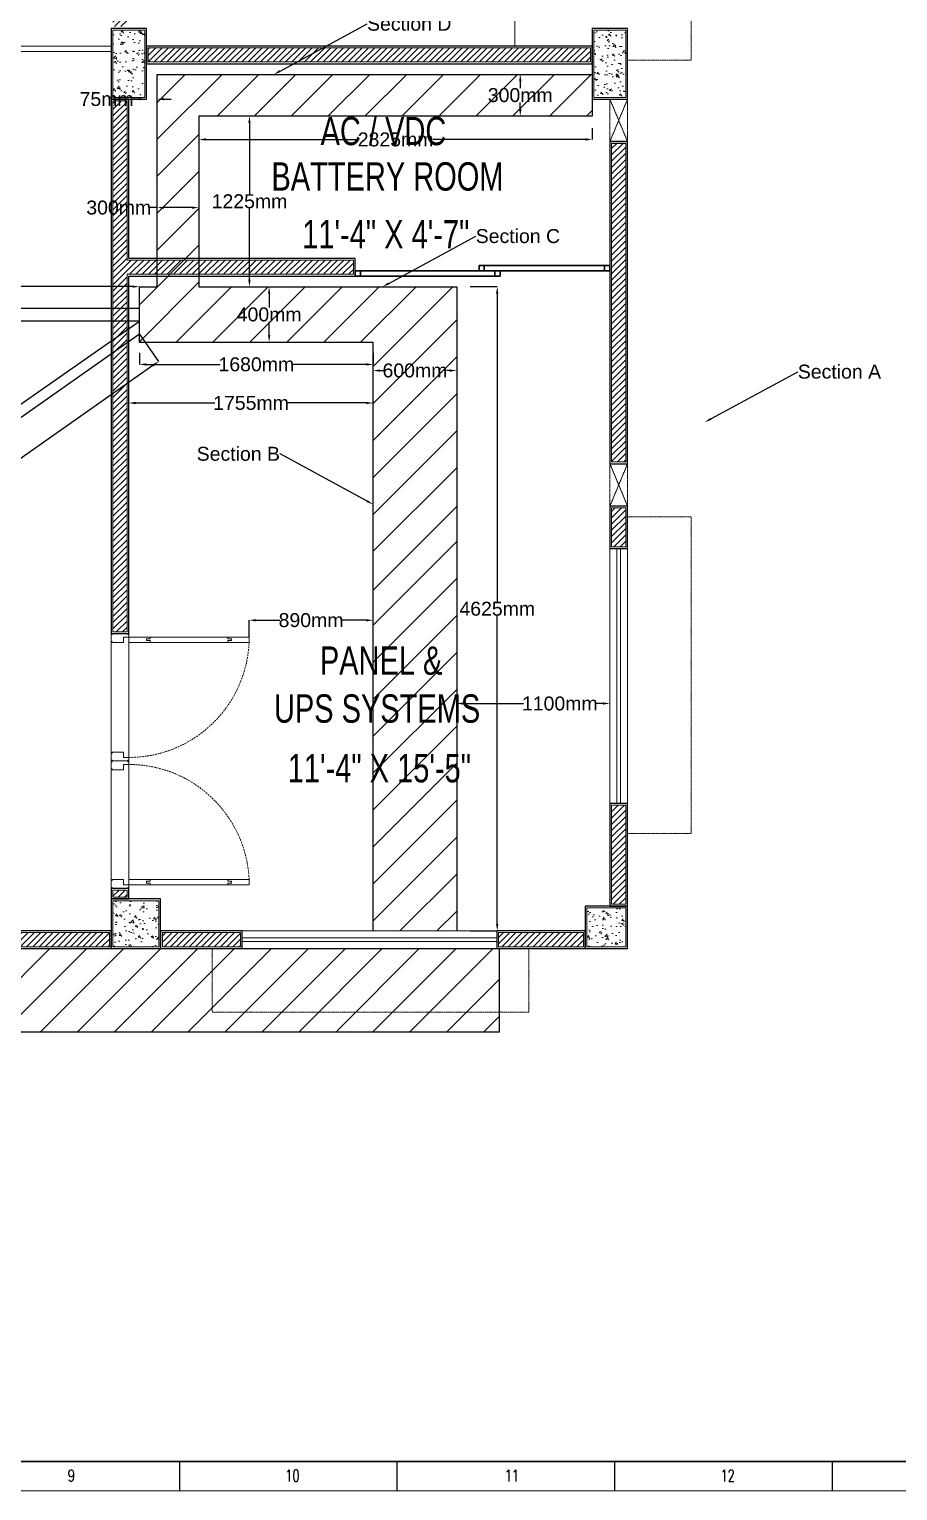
# Model space of a CAD drawing. Header units: inches. Extents: x -1976 to 101187, y -1884 to 17757.
# Drawn here: x 45876 to 52113, y -1884 to 8605 of the extents above; entities that cross this region are included whole.
import ezdxf
from ezdxf import colors
from ezdxf.entities.mleader import LeaderData, LeaderLine
from ezdxf.enums import TextEntityAlignment as Align
from ezdxf.math import Vec2, Vec3

# ---------------------------------------------------------------- set-up
doc = ezdxf.new("R2010")
doc.units = ezdxf.units.IN
doc.header["$MEASUREMENT"] = 0
for name, pattern in [('DASH', [0.35, 0.25, -0.1]), ('DASHED', [0.75, 0.5, -0.25]), ('XREF-GROUND-A1$0$HIDDEN2', [0.1875, 0.125, -0.0625])]:
    doc.linetypes.add(name, pattern=pattern)
doc.layers.get('Defpoints').update_dxf_attribs({"lineweight": 0})
for name, color, linetype in [('COLLUM', 1, 'Continuous'), ('dimention', 7, 'Continuous'), ('Plant Layout', 7, 'Continuous'), ('wall 05', 252, 'Continuous')]:
    doc.layers.add(name, color=color, linetype=linetype)
for name, color, linetype, lineweight in [('DOOR', 115, 'Continuous', 15), ('DOOR_GLASS', 144, 'Continuous', 15), ('Glass', 5, 'Continuous', 9), ('HACTH', 8, 'Continuous', 9), ('I-WC----EXST', 7, 'Continuous', 15), ('Plaster Line', 252, 'Continuous', 15), ('Sunshed', 5, 'Continuous', 15), ('Text', 252, 'Continuous', 15), ('WINDOW', 140, 'Continuous', 9)]:
    doc.layers.add(name, color=color, linetype=linetype, lineweight=lineweight)
doc.styles.get("Standard").update_dxf_attribs({"font": 'arial.ttf'})
doc.styles.add('Swiss721', font='swisscl.ttf')
doc.styles.add('TEG BORDER', font='txt_qlt.shx', dxfattribs={"width": 0.7, "bigfont": 'hztxt.shx'})
doc.dimstyles.get("Standard").update_dxf_attribs({"dimtxt": 100, "dimasz": 50, "dimexe": 0.18, "dimexo": 0.0625, "dimgap": 0.09, "dimtad": 0, "dimtih": 1, "dimtoh": 1, "dimdec": 0, "dimzin": 0, "dimdsep": 46, "dimtxsty": 'Standard', "dimcen": 0.09, "dimadec": 0, "dimazin": 0, "dimtfac": 1, "dimtdec": 0, "dimtofl": 0, "dimtmove": 0, "dimatfit": 3, "dimfxl": 1, "dimtolj": 1, "dimtzin": 0, "dimarcsym": 0})
pattern_1 = [(50, (-10391746.53, -6143963.8), (136.6380648, -11.9542817), [14.2875, -157.1625]), (355, (-10391746.53, -6143963.8), (-26.432129, 143.2926015), [11.43, -125.73]), (100.4514, (-10391735.14, -6143964.79), (110.2060372, 131.3382328), [12.1425062, -133.5675723]), (46.1842, (-10391746.53, -6143925.7), (203.3094198, -31.5313722), [21.43125, -235.74375]), (96.6356, (-10391729.58, -6143928.32), (178.0532454, 185.5694544), [18.21376, -200.3513265]), (351.1842, (-10391746.53, -6143925.7), (178.0531005, 185.5695935), [17.145, -188.595]), (21, (-10391727.48, -6143935.22), (113.7107934, -76.6988987), [14.2875, -157.1625]), (326, (-10391727.48, -6143935.22), (46.3515707, 138.1410836), [11.43, -125.73]), (71.4514, (-10391718, -6143941.61), (160.0624107, 61.4420596), [12.1425062, -133.5675723]), (37.5, (-10391746.526, -6143963.797), (2.31645244, 63.41627915), [0, -124.206, 0, -127.635, 0, -126.20625]), (7.5, (-10391746.526, -6143963.8), (50.1147469, 75.1354311), [0, -72.771, 0, -121.3485, 0, -48.10125]), (327.5, (-10391789.01, -6143963.797), (101.6931741, -4.29670307), [0, -47.625, 0, -148.59, 0, -197.1675]), (317.5, (-10391808.06, -6143963.8), (111.09696526, 19.06999913), [0, -61.9125, 0, -98.679, 0, -140.0175])]
pattern_2 = [(45, (-10391746.526, -6143963.797), (-22.4506403, 22.4506403), [])]

# ---------------------------------------------------------------- blocks, each defined once
blk = doc.blocks.new('A$C20C675F6')
at = {"layer": 'Defpoints'}
for points in [[(0.25, 72), (0.25, 71.75), (0, 71.75), (0, 72)], [(5, 72), (5, 71.75), (4.75, 71.75), (4.75, 72)], [(0.25, 36), (0.25, 36.25), (0, 36.25), (0, 36)], [(0.25, 36), (0.25, 35.75), (0, 35.75), (0, 36)], [(5, 36), (5, 36.25), (4.75, 36.25), (4.75, 36)], [(5, 36), (5, 35.75), (4.75, 35.75), (4.75, 36)], [(0.25, 0), (0.25, 0.25), (0, 0.25), (0, 0)], [(5, 0), (5, 0.25), (4.75, 0.25), (4.75, 0)]]:
    blk.add_lwpolyline(points, close=True, dxfattribs=at)
at = {"layer": 'DOOR'}
for points in [[(5, 71), (3.5, 71), (3.5, 69.5), (0.25, 69.5), (0.25, 69.75), (0, 69.75), (0, 71.75), (0.25, 71.75), (0.25, 72), (4.75, 72), (4.75, 71.75), (5, 71.75), (5, 71)], [(10, 70.25), (10, 70), (11, 70), (11, 69.5), (5, 69.5), (5, 71), (11, 71), (11, 70.5), (10, 70.5), (10, 70.25), (10, 70.5), (11, 70.5), (11, 71), (33, 71), (33, 70.5), (34, 70.5), (34, 70), (33, 70), (33, 69.5), (11, 69.5), (39, 69.5), (39, 71), (33, 71)], [(5, 37), (3.5, 37), (3.5, 38.5), (0.25, 38.5), (0.25, 38.25), (0, 38.25), (0, 36.25), (0.25, 36.25), (0.25, 36), (4.75, 36), (4.75, 36.25), (5, 36.25), (5, 37)], [(5, 35), (3.5, 35), (3.5, 33.5), (0.25, 33.5), (0.25, 33.75), (0, 33.75), (0, 35.75), (0.25, 35.75), (0.25, 36), (4.75, 36), (4.75, 35.75), (5, 35.75), (5, 35)], [(5, 1), (3.5, 1), (3.5, 2.5), (0.25, 2.5), (0.25, 2.25), (0, 2.25), (0, 0.25), (0.25, 0.25), (0.25, 0), (4.75, 0), (4.75, 0.25), (5, 0.25), (5, 1)], [(10, 1.75), (10, 2), (11, 2), (11, 2.5), (5, 2.5), (5, 1), (11, 1), (11, 1.5), (10, 1.5), (10, 1.75), (10, 1.5), (11, 1.5), (11, 1), (33, 1), (33, 1.5), (34, 1.5), (34, 2), (33, 2), (33, 2.5), (11, 2.5), (39, 2.5), (39, 1), (33, 1)]]:
    blk.add_lwpolyline(points, dxfattribs=at)
at = {"layer": 'DOOR', "linetype": 'DASHED', "lineweight": 0}
for centre, start, end in [((4.98, 71.06), 270.0403, 357.3754), ((4.98, 0.94), 2.6246, 89.9597)]:
    blk.add_arc(centre, 34.06, start, end, dxfattribs=at)
at = {"layer": 'HACTH', "lineweight": 0, "ltscale": 10}
for p, q in [((0, 2.25), (0, 69.75)), ((5, 1.5), (5, 69.5))]:
    blk.add_line(p, q, dxfattribs=at)
blk = doc.blocks.new('tr')
at = {"layer": 'Plaster Line'}
for p, q in [((143968.45, 171283.63), (143927.45, 171283.63)), ((143927.45, 171283.63), (143927.45, 171279.63)), ((143968.45, 171279.63), (143968.45, 171283.63)), ((144100.45, 171283.63), (144053.45, 171283.63)), ((144053.45, 171283.63), (144053.45, 171279.63)), ((144100.45, 171279.63), (144100.45, 171283.63)), ((144226.45, 171283.63), (144185.45, 171283.63)), ((144185.45, 171283.63), (144185.45, 171279.63)), ((144226.45, 171279.63), (144226.45, 171283.63)), ((143927.45, 171279.63), (143968.45, 171279.63)), ((144053.45, 171279.63), (144100.45, 171279.63)), ((144185.45, 171279.63), (144226.45, 171279.63))]:
    blk.add_line(p, q, dxfattribs=at)
blk = doc.blocks.new('qm')
at = {"layer": 'wall 05'}
for p, q in [((143968.95, 171284.13), (143926.95, 171284.13)), ((143926.95, 171284.13), (143926.95, 171279.13)), ((143968.95, 171279.13), (143968.95, 171284.13)), ((144100.95, 171284.13), (144052.95, 171284.13)), ((144052.95, 171284.13), (144052.95, 171279.13)), ((144100.95, 171279.13), (144100.95, 171284.13)), ((144226.95, 171284.13), (144184.95, 171284.13)), ((144184.95, 171284.13), (144184.95, 171279.13)), ((144226.95, 171279.13), (144226.95, 171284.13)), ((143926.95, 171279.13), (143968.95, 171279.13)), ((144052.95, 171279.13), (144100.95, 171279.13)), ((144184.95, 171279.13), (144226.95, 171279.13))]:
    blk.add_line(p, q, dxfattribs=at)
blk = doc.blocks.new('bg')
at = {"layer": 'wall 05'}
for p, q in [((144263.99, 171284.13), (144240.95, 171284.13)), ((144240.95, 171284.13), (144240.95, 171279.13)), ((144263.99, 171279.13), (144263.99, 171284.13)), ((144360.95, 171284.13), (144335.99, 171284.13)), ((144335.99, 171284.13), (144335.99, 171279.13)), ((144360.95, 171279.13), (144360.95, 171284.13)), ((144240.95, 171279.13), (144263.99, 171279.13)), ((144335.99, 171279.13), (144360.95, 171279.13))]:
    blk.add_line(p, q, dxfattribs=at)
blk = doc.blocks.new('dp')
at = {"layer": 'Plaster Line'}
for p, q in [((144263.49, 171283.63), (144241.45, 171283.63)), ((144241.45, 171283.63), (144241.45, 171279.63)), ((144263.49, 171279.63), (144263.49, 171283.63)), ((144360.45, 171283.63), (144336.49, 171283.63)), ((144336.49, 171283.63), (144336.49, 171279.63)), ((144360.45, 171279.63), (144360.45, 171283.63)), ((144241.45, 171279.63), (144263.49, 171279.63)), ((144336.49, 171279.63), (144360.45, 171279.63))]:
    blk.add_line(p, q, dxfattribs=at)
blk = doc.blocks.new('252 BORDER A2')
at = {"linetype": 'Continuous'}
blk.add_line((5, 5), (489, 5), dxfattribs=at)
for p, q in [((334.12, 0), (334.12, 5)), ((371.25, 0), (371.25, 5)), ((408.37, 0), (408.37, 5)), ((445.5, 0), (445.5, 5))]:
    blk.add_line(p, q)
at = {"color": 5, "lineweight": 15}
blk.add_lwpolyline([(0, 420), (594, 420), (594, 0), (0, 0)], close=True, dxfattribs=at)
blk.add_lwpolyline([(5, 415), (589, 415), (589, 5), (5, 5)], close=True)
at = {"char_height": 2, "width": 2, "attachment_point": 7, "style": 'TEG BORDER'}
for s, insert in [('9', (315.05, 1.59)), ('\\pi2.2204e-016;10', (352.17, 1.59)), ('\\pi0.3;11', (389.3, 1.59)), ('\\pi2.2204e-016;12', (426.42, 1.59))]:
    blk.add_mtext(s, dxfattribs=dict(at, insert=insert))
blk = doc.blocks.new('*D29')
at = {"color": 0, "lineweight": -2, "transparency": 16777216}
for p, q in [((47599, 6758), (47599, 6758)), ((47599, 6708), (47599, 6609)), ((47599, 6408), (47599, 6506)), ((47599, 6358), (47599, 6358))]:
    blk.add_line(p, q, dxfattribs=at)
at = {"color": 0, "transparency": 16777216}
for points in [[(47591, 6708), (47607, 6708), (47599, 6758)], [(47591, 6408), (47607, 6408), (47599, 6358)]]:
    blk.add_solid(points, dxfattribs=at)
at = {"layer": 'Defpoints', "color": 0, "transparency": 16777216}
for p in [(47599, 6758), (47599, 6358), (47599, 6358)]:
    blk.add_point(p, dxfattribs=at)
at = {"color": 0, "transparency": 16777216, "insert": (47599, 6558), "char_height": 100, "attachment_point": 5}
blk.add_mtext('\\A1;400mm', dxfattribs=at)
blk = doc.blocks.new('*D30')
at = {"color": 0, "lineweight": -2, "transparency": 16777216}
for p, q in [((48346, 6156), (48346, 6156)), ((48396, 6156), (48420, 6156)), ((48896, 6156), (48872, 6156)), ((48946, 6156), (48946, 6156))]:
    blk.add_line(p, q, dxfattribs=at)
at = {"color": 0, "transparency": 16777216}
for points in [[(48396, 6164), (48396, 6147), (48346, 6156)], [(48896, 6164), (48896, 6147), (48946, 6156)]]:
    blk.add_solid(points, dxfattribs=at)
at = {"layer": 'Defpoints', "color": 0, "transparency": 16777216}
for p in [(48346, 6156), (48946, 6156), (48946, 6156)]:
    blk.add_point(p, dxfattribs=at)
at = {"color": 0, "transparency": 16777216, "insert": (48646, 6156), "char_height": 100, "attachment_point": 5}
blk.add_mtext('\\A1;600mm', dxfattribs=at)
blk = doc.blocks.new('*D31')
at = {"color": 0, "lineweight": -2, "transparency": 16777216}
for p, q in [((48946, 3766), (48946, 3767)), ((48996, 3766), (49426, 3766)), ((49996, 3766), (49945, 3766)), ((50046, 3766), (50046, 3767))]:
    blk.add_line(p, q, dxfattribs=at)
at = {"color": 0, "transparency": 16777216}
for points in [[(48996, 3775), (48996, 3758), (48946, 3766)], [(49996, 3775), (49996, 3758), (50046, 3766)]]:
    blk.add_solid(points, dxfattribs=at)
at = {"layer": 'Defpoints', "color": 0, "transparency": 16777216}
for p in [(48946, 3766), (50046, 3766), (50046, 3766)]:
    blk.add_point(p, dxfattribs=at)
at = {"color": 0, "transparency": 16777216, "insert": (49686, 3766), "char_height": 100, "attachment_point": 5}
blk.add_mtext('\\A1;1100mm', dxfattribs=at)
blk = doc.blocks.new('*D32')
at = {"color": 0, "lineweight": -2, "transparency": 16777216}
for p, q in [((46795, 7325), (46745, 7325)), ((46795, 7325), (46795, 7325)), ((47045, 7325), (46845, 7325)), ((47095, 7325), (47095, 7325))]:
    blk.add_line(p, q, dxfattribs=at)
at = {"color": 0, "transparency": 16777216}
for points in [[(46845, 7333), (46845, 7317), (46795, 7325)], [(47045, 7333), (47045, 7317), (47095, 7325)]]:
    blk.add_solid(points, dxfattribs=at)
at = {"layer": 'Defpoints', "color": 0, "transparency": 16777216}
for p in [(46795, 7325), (47095, 7325), (47095, 7325)]:
    blk.add_point(p, dxfattribs=at)
at = {"color": 0, "transparency": 16777216, "insert": (46519, 7325), "char_height": 100, "attachment_point": 5}
blk.add_mtext('\\A1;300mm', dxfattribs=at)
blk = doc.blocks.new('*D33')
at = {"color": 0, "lineweight": -2, "transparency": 16777216}
for p, q in [((49402, 8282), (49402, 8282)), ((49402, 8232), (49402, 8183)), ((49402, 8032), (49402, 8080)), ((49402, 7982), (49402, 7982))]:
    blk.add_line(p, q, dxfattribs=at)
at = {"color": 0, "transparency": 16777216}
for points in [[(49394, 8232), (49411, 8232), (49402, 8282)], [(49394, 8032), (49411, 8032), (49402, 7982)]]:
    blk.add_solid(points, dxfattribs=at)
at = {"layer": 'Defpoints', "color": 0, "transparency": 16777216}
for p in [(49402, 8282), (49402, 8282), (49402, 7982)]:
    blk.add_point(p, dxfattribs=at)
at = {"color": 0, "transparency": 16777216, "insert": (49402, 8132), "char_height": 100, "attachment_point": 5}
blk.add_mtext('\\A1;300mm', dxfattribs=at)
blk = doc.blocks.new('*D34')
at = {"color": 0, "lineweight": -2, "transparency": 16777216}
for p, q in [((46668, 8104), (46618, 8104)), ((46718, 8104), (46718, 8104)), ((46795, 8043), (46795, 8104)), ((46845, 8104), (46895, 8104))]:
    blk.add_line(p, q, dxfattribs=at)
at = {"color": 0, "transparency": 16777216}
for points in [[(46668, 8112), (46668, 8095), (46718, 8104)], [(46845, 8112), (46845, 8095), (46795, 8104)]]:
    blk.add_solid(points, dxfattribs=at)
at = {"layer": 'Defpoints', "color": 0, "transparency": 16777216}
for p in [(46718, 8104), (46795, 8104), (46795, 8043)]:
    blk.add_point(p, dxfattribs=at)
at = {"color": 0, "transparency": 16777216, "insert": (46432, 8104), "char_height": 100, "attachment_point": 5}
blk.add_mtext('\\A1;75mm', dxfattribs=at)
blk = doc.blocks.new('*D36')
at = {"color": 0, "lineweight": -2, "transparency": 16777216}
for p, q in [((47455, 4243), (47455, 4364)), ((47505, 4364), (47675, 4364)), ((48296, 4364), (48126, 4364)), ((48346, 4243), (48346, 4364))]:
    blk.add_line(p, q, dxfattribs=at)
at = {"color": 0, "transparency": 16777216}
for points in [[(47505, 4372), (47505, 4355), (47455, 4364)], [(48296, 4372), (48296, 4355), (48346, 4364)]]:
    blk.add_solid(points, dxfattribs=at)
at = {"layer": 'Defpoints', "color": 0, "transparency": 16777216}
for p in [(47455, 4364), (47455, 4243), (48346, 4243)]:
    blk.add_point(p, dxfattribs=at)
at = {"color": 0, "transparency": 16777216, "insert": (47900, 4364), "char_height": 100, "attachment_point": 5}
blk.add_mtext('\\A1;890mm', dxfattribs=at)
blk = doc.blocks.new('*D37')
at = {"color": 0, "lineweight": -2, "transparency": 16777216}
for p, q in [((46668, 6282), (46668, 6200)), ((46718, 6200), (47247, 6200)), ((48296, 6200), (47766, 6200)), ((48346, 6282), (48346, 6200))]:
    blk.add_line(p, q, dxfattribs=at)
at = {"color": 0, "transparency": 16777216}
for points in [[(46718, 6208), (46718, 6191), (46668, 6200)], [(48296, 6208), (48296, 6191), (48346, 6200)]]:
    blk.add_solid(points, dxfattribs=at)
at = {"layer": 'Defpoints', "color": 0, "transparency": 16777216}
for p in [(46668, 6283), (48346, 6282), (48346, 6200)]:
    blk.add_point(p, dxfattribs=at)
at = {"color": 0, "transparency": 16777216, "insert": (47507, 6200), "char_height": 100, "attachment_point": 5}
blk.add_mtext('\\A1;1680mm', dxfattribs=at)
blk = doc.blocks.new('*D38')
at = {"color": 0, "lineweight": -2, "transparency": 16777216}
for p, q in [((46591, 5923), (46591, 5923)), ((46641, 5923), (47209, 5923)), ((48296, 5923), (47728, 5923)), ((48346, 5923), (48346, 5923))]:
    blk.add_line(p, q, dxfattribs=at)
at = {"color": 0, "transparency": 16777216}
for points in [[(46641, 5931), (46641, 5914), (46591, 5923)], [(48296, 5931), (48296, 5914), (48346, 5923)]]:
    blk.add_solid(points, dxfattribs=at)
at = {"layer": 'Defpoints', "color": 0, "transparency": 16777216}
for p in [(46591, 5923), (46591, 5923), (48346, 5923)]:
    blk.add_point(p, dxfattribs=at)
at = {"color": 0, "transparency": 16777216, "insert": (47469, 5923), "char_height": 100, "attachment_point": 5}
blk.add_mtext('\\A1;1755mm', dxfattribs=at)
blk = doc.blocks.new('*D41')
at = {"color": 0, "lineweight": -2, "transparency": 16777216}
for p, q in [((49043, 6758), (49237, 6758)), ((49237, 6708), (49237, 4497)), ((49237, 2185), (49237, 4395)), ((49043, 2135), (49237, 2135))]:
    blk.add_line(p, q, dxfattribs=at)
at = {"color": 0, "transparency": 16777216}
for points in [[(49228, 6708), (49245, 6708), (49237, 6758)], [(49228, 2185), (49245, 2185), (49237, 2135)]]:
    blk.add_solid(points, dxfattribs=at)
at = {"layer": 'Defpoints', "color": 0, "transparency": 16777216}
for p in [(49043, 6758), (49043, 2135), (49237, 2135)]:
    blk.add_point(p, dxfattribs=at)
at = {"color": 0, "transparency": 16777216, "insert": (49237, 4446), "char_height": 100, "attachment_point": 5}
blk.add_mtext('\\A1;4625mm', dxfattribs=at)
blk = doc.blocks.new('*D42')
at = {"color": 0, "lineweight": -2, "transparency": 16777216}
for p, q in [((47095, 7895), (47095, 7814)), ((49919, 7895), (49919, 7814)), ((47145, 7814), (48241, 7814)), ((49869, 7814), (48772, 7814))]:
    blk.add_line(p, q, dxfattribs=at)
at = {"color": 0, "transparency": 16777216}
for points in [[(47145, 7823), (47145, 7806), (47095, 7814)], [(49869, 7823), (49869, 7806), (49919, 7814)]]:
    blk.add_solid(points, dxfattribs=at)
at = {"layer": 'Defpoints', "color": 0, "transparency": 16777216}
for p in [(47095, 7895), (49919, 7895), (49919, 7814)]:
    blk.add_point(p, dxfattribs=at)
at = {"color": 0, "transparency": 16777216, "insert": (48507, 7814), "char_height": 100, "attachment_point": 5}
blk.add_mtext('\\A1;2825mm', dxfattribs=at)
blk = doc.blocks.new('*D43')
at = {"color": 0, "lineweight": -2, "transparency": 16777216}
for p, q in [((47458, 7982), (47457, 7982)), ((47458, 7932), (47458, 7421)), ((47458, 6808), (47458, 7318)), ((47458, 6758), (47457, 6758))]:
    blk.add_line(p, q, dxfattribs=at)
at = {"color": 0, "transparency": 16777216}
for points in [[(47449, 7932), (47466, 7932), (47458, 7982)], [(47449, 6808), (47466, 6808), (47458, 6758)]]:
    blk.add_solid(points, dxfattribs=at)
at = {"layer": 'Defpoints', "color": 0, "transparency": 16777216}
for p in [(47458, 7982), (47458, 6758), (47458, 6758)]:
    blk.add_point(p, dxfattribs=at)
at = {"color": 0, "transparency": 16777216, "insert": (47458, 7370), "char_height": 100, "attachment_point": 5}
blk.add_mtext('\\A1;1225mm', dxfattribs=at)
blk = doc.blocks.new('*D53')
at = {"color": 0, "lineweight": -2, "transparency": 16777216}
for p, q in [((42693, 6670), (42693, 6758)), ((42743, 6758), (44416, 6758)), ((46618, 6758), (44945, 6758)), ((46668, 6758), (46668, 6758))]:
    blk.add_line(p, q, dxfattribs=at)
at = {"color": 0, "transparency": 16777216}
for points in [[(42743, 6766), (42743, 6750), (42693, 6758)], [(46618, 6766), (46618, 6750), (46668, 6758)]]:
    blk.add_solid(points, dxfattribs=at)
at = {"layer": 'Defpoints', "color": 0, "transparency": 16777216}
for p in [(46668, 6758), (46668, 6758), (42693, 6670)]:
    blk.add_point(p, dxfattribs=at)
at = {"color": 0, "transparency": 16777216, "insert": (44680, 6758), "char_height": 100, "attachment_point": 5}
blk.add_mtext('\\A1;3975mm', dxfattribs=at)
blk = doc.blocks.new('*D54')
at = {"color": 0, "lineweight": -2, "transparency": 16777216}
for p, q in [((46668, 6416), (46805, 6220)), ((46764, 6192), (44937, 4907)), ((42949, 3510), (44792, 4805)), ((42770, 3676), (42908, 3481))]:
    blk.add_line(p, q, dxfattribs=at)
at = {"color": 0, "transparency": 16777216}
for points in [[(46759, 6199), (46769, 6185), (46805, 6221)], [(42944, 3516), (42953, 3503), (42908, 3481)]]:
    blk.add_solid(points, dxfattribs=at)
at = {"layer": 'Defpoints', "color": 0, "transparency": 16777216}
for p in [(46668, 6416), (42770, 3677), (42908, 3481)]:
    blk.add_point(p, dxfattribs=at)
at = {"color": 0, "transparency": 16777216, "insert": (44864, 4856), "char_height": 100, "attachment_point": 5}
blk.add_mtext('\\A1;4765mm', dxfattribs=at)

msp = doc.modelspace()

# ---------------------------------------------------------------- hatches: boundary and pattern name
h = msp.add_hatch()
h.set_pattern_fill('ANSI31', color=6, scale=1500)
h.paths.add_polyline_path([(49250.7, 2007.7), (49250.7, 1407.7), (33391.1, 1407.7), (33391.1, 2007.7)])
at = {"layer": 'HACTH'}
h = msp.add_hatch(dxfattribs=at)
h.set_pattern_fill('ANSI31', color=256, scale=254, style=0)
h.set_pattern_definition(pattern_2)
h.paths.add_polyline_path([(46731, 8472), (46731, 8370.4), (49906, 8370.4), (49906, 8472)])
h.paths.add_polyline_path([(46477, 8624.4), (46578.6, 8624.4), (46578.6, 10403.4), (46477, 10403.4)])
h.paths.add_polyline_path([(50058.4, 10453.2), (50160, 10453.2), (50160, 12078.8), (50058.4, 12078.8), (50058.4, 11545.4), (48509, 11545.4), (48509, 12612.2), (48407.4, 12612.2), (48407.4, 11545.4), (47620, 11545.4), (47620, 12307.4), (47518.4, 12307.4), (47518.4, 11545.4), (46578.6, 11545.4), (46578.6, 12383.6), (46477, 12383.6), (46477, 11443.8), (50058.4, 11443.8)])
h = msp.add_hatch(dxfattribs=at)
h.set_pattern_fill('AR-CONC', color=256, scale=19.05, style=0)
h.set_pattern_definition(pattern_1)
h.paths.add_polyline_path([(46705.6, 8599), (46477, 8599), (46477, 8116.4), (46705.6, 8116.4)])
h = msp.add_hatch(dxfattribs=at)
h.set_pattern_fill('AR-CONC', color=256, scale=19.05, style=0)
h.set_pattern_definition(pattern_1)
h.paths.add_polyline_path([(49931.4, 8116.4), (50160, 8116.4), (50160, 8599), (49931.4, 8599)])
h = msp.add_hatch(dxfattribs=at)
h.set_pattern_fill('ANSI31', color=256, scale=254, style=0)
h.set_pattern_definition(pattern_2)
h.paths.add_polyline_path([(42057.4, 2122), (42057.4, 2020.4), (43251.2, 2020.4), (43251.2, 2122)])
h.paths.add_polyline_path([(46451.6, 2020.4), (46451.6, 2122), (45410.2, 2122), (45410.2, 2020.4)])
h.paths.add_polyline_path([(46832.6, 2122), (46832.6, 2020.4), (47392.5, 2020.4), (47392.5, 2122)])
h.paths.add_polyline_path([(49855.2, 2020.4), (49855.2, 2122), (49246.7, 2122), (49246.7, 2020.4)])
h.paths.add_polyline_path([(50058.4, 2325.2), (50160, 2325.2), (50160, 3036.4), (50058.4, 3036.4)])
h.paths.add_polyline_path([(50160, 5170), (50058.4, 5170), (50058.4, 4890.6), (50160, 4890.6)])
h.paths.add_polyline_path([(50058.4, 5500.2), (50160, 5500.2), (50160, 7786.2), (50058.4, 7786.2)])
h.paths.add_polyline_path([(46477, 4281), (46578.6, 4281), (46578.6, 6846.4), (48204.2, 6846.4), (48204.2, 6948), (46578.6, 6948), (46578.6, 8091), (46477, 8091)])
h = msp.add_hatch(dxfattribs=at)
h.set_pattern_fill('ANSI31', color=256, scale=254, style=0)
h.set_pattern_definition([(45, (-3540609.34, -4350584.588), (-22.4506403, 22.4506403), [])])
h.paths.add_polyline_path([(46578.6, 2376), (46578.6, 2426.8), (46477, 2426.8), (46477, 2376)])
h = msp.add_hatch(dxfattribs=at)
h.set_pattern_fill('AR-CONC', color=256, scale=19.05, style=0)
h.set_pattern_definition(pattern_1)
h.paths.add_polyline_path([(46477, 2020.4), (46807.2, 2020.4), (46807.2, 2350.6), (46477, 2350.6)])
h = msp.add_hatch(dxfattribs=at)
h.set_pattern_fill('AR-CONC', color=256, scale=19.05, style=0)
h.set_pattern_definition(pattern_1)
h.paths.add_polyline_path([(50160, 2299.8), (49880.6, 2299.8), (49880.6, 2020.4), (50160, 2020.4)])

# ---------------------------------------------------------------- linework, layer by layer
at = {"color": 6}
for p, q in [((46794.5, 8080.4), (46995.6, 8281.5)), ((46794.5, 7815.3), (47260.8, 8281.5)), ((46794.5, 8281.5), (47094.5, 8281.5)), ((47225.9, 7981.5), (47525.9, 8281.5)), ((47491.1, 7981.5), (47791.1, 8281.5)), ((47756.3, 7981.5), (48056.3, 8281.5)), ((48021.4, 7981.5), (48321.4, 8281.5)), ((48286.6, 7981.5), (48586.6, 8281.5)), ((48551.8, 7981.5), (48851.8, 8281.5)), ((48816.9, 7981.5), (49116.9, 8281.5)), ((49082.1, 7981.5), (49382.1, 8281.5)), ((49347.3, 7981.5), (49647.3, 8281.5)), ((49612.4, 7981.5), (49912.4, 8281.5)), ((49877.6, 7981.5), (49918.7, 8022.7)), ((46794.5, 7550.1), (47094.5, 7850.1)), ((46794.5, 7285), (47094.5, 7585)), ((46794.5, 7019.8), (47094.5, 7319.8)), ((46667.5, 6627.6), (47094.5, 7054.6)), ((46667.5, 6362.5), (47094.5, 6789.5)), ((46927.8, 6357.5), (47327.8, 6757.5)), ((47192.9, 6357.5), (47592.9, 6757.5)), ((47458.1, 6357.5), (47858.1, 6757.5)), ((47723.3, 6357.5), (48123.3, 6757.5)), ((47988.4, 6357.5), (48388.4, 6757.5)), ((48253.6, 6357.5), (48653.6, 6757.5)), ((48345.7, 6184.5), (48918.8, 6757.5)), ((48945.7, 6757.5), (48945.7, 6357.5)), ((48345.7, 5919.3), (48945.7, 6519.3)), ((48345.7, 5654.2), (48945.7, 6254.2)), ((48345.7, 5389), (48945.7, 5989)), ((48345.7, 5123.8), (48945.7, 5723.8)), ((48345.7, 4858.7), (48945.7, 5458.7)), ((48345.7, 4579), (48945.7, 5179)), ((48345.7, 4328.3), (48945.7, 4928.3)), ((48345.7, 4063.2), (48945.7, 4663.2)), ((48345.7, 3798), (48945.7, 4398)), ((48345.7, 3532.9), (48945.7, 4132.9)), ((48345.7, 3267.7), (48945.7, 3867.7)), ((48345.7, 3002.5), (48945.7, 3602.5)), ((48345.7, 2737.4), (48945.7, 3337.4)), ((48345.7, 2472.2), (48945.7, 3072.2)), ((48345.7, 2207), (48945.7, 2807)), ((48538.6, 2134.7), (48945.7, 2541.9)), ((48803.8, 2134.7), (48945.7, 2276.7))]:
    msp.add_line(p, q, dxfattribs=at)
at = {"color": 5, "linetype": 'XREF-GROUND-A1$0$HIDDEN2', "lineweight": 13, "ltscale": 10}
for p, q in [((50045.7, 8103.7), (50172.7, 7798.9)), ((50045.7, 7798.9), (50172.7, 8103.7)), ((50045.7, 8103.7), (50045.7, 7798.9)), ((50172.7, 8103.7), (50172.7, 7798.9)), ((50172.7, 7798.9), (50045.7, 7798.9)), ((50045.7, 5487.5), (50172.7, 5182.7)), ((50045.7, 5182.7), (50172.7, 5487.5)), ((50045.7, 5487.5), (50045.7, 5182.7)), ((50172.7, 5487.5), (50172.7, 5182.7)), ((50172.7, 5182.7), (50045.7, 5182.7))]:
    msp.add_line(p, q, dxfattribs=at)
at = {"color": 5}
msp.add_line((48346.7, 4984.8), (48345.7, 4985.7), dxfattribs=at)
at = {"color": 6}
for points in [[(48345.7, 2134.7), (48345.7, 6357.5), (46667.5, 6357.5), (46667.5, 6757.5), (46794.5, 6757.5), (46794.5, 8281.5)], [(46794.5, 7981.5), (46794.5, 8281.5), (49918.7, 8281.5), (49918.7, 7981.5), (47094.5, 7981.5), (47094.5, 6757.5), (48945.7, 6757.5), (48945.7, 5784.8)], [(48945.7, 6357.5), (48945.7, 5784.8), (48945.7, 4984.8), (48945.7, 2134.7)], [(50160, 5784.8), (50160.3, 5784.8)]]:
    msp.add_lwpolyline(points, dxfattribs=at)
for points in [[(46667.5, 6511.4), (42715.9, 6511.4, -1), (42715.9, 6557.5, 1), (42715.9, 6603.7), (46667.5, 6603.7)], [(46667.5, 6416.3), (42770.1, 3676.5, -1), (42743, 3713.9, 1), (42715.9, 3751.3), (46667.5, 6511.4)]]:
    msp.add_lwpolyline(points, format="xyb")
msp.add_lwpolyline([(49250.7, 2007.7), (49250.7, 1407.7), (33391.1, 1407.7), (33391.1, 2007.7)], close=True, dxfattribs=at)
at = {"layer": 'COLLUM', "color": 2}
msp.add_line((50045.7, 7798.9), (50172.7, 7798.9), dxfattribs=at)
at = {"layer": 'COLLUM'}
for points in [[(46464.3, 8103.7), (46718.3, 8103.7), (46718.3, 8611.7), (46464.3, 8611.7)], [(49918.7, 8103.7), (50172.7, 8103.7), (50172.7, 8611.7), (49918.7, 8611.7)], [(46464.3, 2007.7), (46819.9, 2007.7), (46819.9, 2363.3), (46464.3, 2363.3)], [(49867.9, 2007.7), (50172.7, 2007.7), (50172.7, 2312.5), (49867.9, 2312.5)]]:
    msp.add_lwpolyline(points, close=True, dxfattribs=at)
at = {"layer": 'dimention', "color": 5, "lineweight": 30}
for p, q in [((48216.9, 6871.8), (50045.7, 6871.8)), ((48216.9, 6871.8), (48216.9, 6833.7)), ((48216.9, 6833.7), (49258.3, 6833.7)), ((48255, 6871.8), (48255, 6833.7)), ((49105.9, 6909.9), (50045.7, 6909.9)), ((49105.9, 6909.9), (49105.9, 6871.8)), ((49144, 6909.9), (49144, 6871.8)), ((49220.2, 6871.8), (49220.2, 6833.7)), ((49258.3, 6871.8), (49258.3, 6833.7)), ((50007.6, 6909.9), (50007.6, 6871.8)), ((50045.7, 6909.9), (50045.7, 6871.8))]:
    msp.add_line(p, q, dxfattribs=at)
at = {"layer": 'DOOR_GLASS'}
for p, q in [((46464.8, 8484.7), (43569.2, 8484.7)), ((46464.8, 8446.6), (43569.2, 8446.6))]:
    msp.add_line(p, q, dxfattribs=at)
at = {"layer": 'Glass', "ltscale": 10}
for points in [[(50096.5, 3049.1), (50096.5, 4877.9)], [(50121.9, 3049.1), (50121.9, 4877.9)], [(47405.2, 2083.9), (49234, 2083.9)], [(47405.2, 2058.5), (49234, 2058.5)]]:
    msp.add_lwpolyline(points, dxfattribs=at)
at = {"layer": 'I-WC----EXST'}
msp.add_lwpolyline([(49362.1, 8483), (49362.1, 11435)], dxfattribs=at)
at = {"layer": 'Plant Layout', "lineweight": 13}
for p, q in [((46464.3, 4223.9), (46464.3, 3398.4)), ((46591.3, 4242.9), (46591.3, 3379.3)), ((46464.3, 3309.5), (46464.3, 2484)), ((46591.3, 3328.5), (46591.3, 2464.9))]:
    msp.add_line(p, q, dxfattribs=at)
at = {"layer": 'Plaster Line'}
for p, q in [((50160, 3036.4), (50058.4, 3036.4)), ((50058.4, 3036.4), (50058.4, 2325.2)), ((50160, 2325.2), (50160, 3036.4)), ((50058.4, 2325.2), (50160, 2325.2))]:
    msp.add_line(p, q, dxfattribs=at)
for points in [[(46477, 8116.4), (46705.6, 8116.4), (46705.6, 8599), (46477, 8599)], [(49931.4, 8116.4), (50160, 8116.4), (50160, 8599), (49931.4, 8599)], [(49906, 8472), (46731, 8472), (46731, 8370.4), (49906, 8370.4)], [(48204.2, 6948), (46578.6, 6948), (46578.6, 8091), (46477, 8091), (46477, 4281), (46578.6, 4281), (46578.6, 6846.4), (48204.2, 6846.4)], [(50160, 7786.2), (50058.4, 7786.2), (50058.4, 5500.2), (50160, 5500.2)], [(50160, 5170), (50058.4, 5170), (50058.4, 4890.6), (50160, 4890.6)], [(46578.6, 2426.8), (46477, 2426.8), (46477, 2376), (46578.6, 2376)], [(46477, 2020.4), (46807.2, 2020.4), (46807.2, 2350.6), (46477, 2350.6)], [(49880.6, 2020.4), (50160, 2020.4), (50160, 2299.8), (49880.6, 2299.8)]]:
    msp.add_lwpolyline(points, close=True, dxfattribs=at)
at = {"layer": 'Sunshed', "linetype": 'DASH'}
for points in [[(50172.7, 10440.5), (50172.7, 10669.1), (50629.9, 10669.1), (50629.9, 8383.1), (50629.9, 8383.1), (50172.7, 8383.1), (50172.7, 8611.7)], [(50172.7, 4877.9), (50172.7, 5106.5), (50629.9, 5106.5), (50629.9, 2833.2), (50629.9, 2833.2), (50172.7, 2833.2), (50172.7, 3049.1)], [(49234, 2007.7), (49462.6, 2007.7), (49462.6, 1550.5), (47189.3, 1550.5), (47189.3, 1550.5), (47189.3, 2007.7), (47405.2, 2007.7)]]:
    msp.add_lwpolyline(points, dxfattribs=at)
at = {"layer": 'wall 05'}
for p, q in [((50172.7, 3049.1), (50045.7, 3049.1)), ((50045.7, 3049.1), (50045.7, 2312.5)), ((50172.7, 2312.5), (50172.7, 3049.1)), ((50045.7, 2312.5), (50172.7, 2312.5))]:
    msp.add_line(p, q, dxfattribs=at)
for points in [[(49918.7, 8484.7), (46718.3, 8484.7), (46718.3, 8357.7), (49918.7, 8357.7)], [(48216.9, 6960.7), (46591.3, 6960.7), (46591.3, 8103.7), (46464.3, 8103.7), (46464.3, 4268.3), (46591.3, 4268.3), (46591.3, 6833.7), (48216.9, 6833.7)], [(50172.7, 7798.9), (50045.7, 7798.9), (50045.7, 5487.5), (50172.7, 5487.5)], [(50172.7, 5182.7), (50045.7, 5182.7), (50045.7, 4877.9), (50172.7, 4877.9)], [(46591.3, 2439.5), (46464.3, 2439.5), (46464.3, 2363.3), (46591.3, 2363.3)]]:
    msp.add_lwpolyline(points, close=True, dxfattribs=at)
at = {"layer": 'wall 05', "color": 5, "linetype": 'XREF-GROUND-A1$0$HIDDEN2', "lineweight": 13, "ltscale": 20}
msp.add_lwpolyline([(50172.7, 8103.7), (50045.7, 8103.7)], dxfattribs=at)
at = {"layer": 'WINDOW', "linetype": 'Continuous', "ltscale": 10}
for points in [[(50045.7, 3049.1), (50045.7, 4877.9)], [(50172.7, 3049.1), (50172.7, 4877.9)], [(47405.2, 2134.7), (49234, 2134.7)], [(47405.2, 2007.7), (49234, 2007.7)]]:
    msp.add_lwpolyline(points, dxfattribs=at)

# ---------------------------------------------------------------- block references
at = {"xscale": 42.087546, "yscale": 42.087546, "zscale": 42.087546}
msp.add_blockref('252 BORDER A2', (32894.2, -1883.7), dxfattribs=at)
at = {"layer": 'DOOR', "lineweight": 0, "xscale": 25.4, "yscale": 25.4, "zscale": 25.4}
msp.add_blockref('A$C20C675F6', (46464.3, 2439.5), dxfattribs=at)
at = {"layer": 'HACTH', "xscale": 25.4, "yscale": 25.4, "zscale": 25.4}
for name in ['bg', 'dp', 'qm', 'tr']:
    msp.add_blockref(name, (-3616900.1, -4348482.2), dxfattribs=at)

# ---------------------------------------------------------------- texts
at = {"layer": 'Text', "style": 'Swiss721'}
for s, p in [('AC / VDC ', (48448.6, 7879)), ('BATTERY ROOM', (48448.6, 7548.8)), (' PANEL &', (48374.1, 4073.3)), ('UPS SYSTEMS', (48374.1, 3730.4))]:
    msp.add_text(s, height=203.2, dxfattribs=at).set_placement(p, align=Align.MIDDLE)
at = {"layer": 'Text', "char_height": 203.2, "width": 1590.809, "attachment_point": 2, "style": 'Swiss721'}
for s, insert in [('\\A1;11\'-4" X 4\'-7"', (48436.6, 7235.4)), ('\\A1;11\'-4" X 15\'-5"', (48390.5, 3403.7))]:
    msp.add_mtext(s, dxfattribs=dict(at, insert=insert))

# ---------------------------------------------------------------- dimensions: what is measured, and where the dimension line sits
for base, p1, p2, override, picture, middle in [((49402.3, 8281.5), (49402.3, 7981.5), (49402.3, 8281.5), {"dimpost": 'mm'}, '*D33', (49402.3, 8131.5)), ((47457.6, 6757.5), (47457.8, 7981.5), (47457.6, 6757.5), {"dimrnd": 5, "dimpost": 'mm'}, '*D43', (47457.6, 7369.5)), ((47599, 6357.5), (47599, 6757.5), (47599, 6357.5), {"dimpost": 'mm'}, '*D29', (47599, 6557.5)), ((49236.8, 2134.7), (49042.9, 6757.5), (49043, 2134.7), {"dimrnd": 5, "dimpost": 'mm'}, '*D41', (49236.8, 4446.1))]:
    dim = msp.add_linear_dim(base=base, p1=p1, p2=p2, angle=90, dimstyle='Standard', override=override)
    dim.commit()
    dim.dimension.update_dxf_attribs({"geometry": picture, "text_midpoint": middle})
for base, p1, p2, override, picture, middle in [((46794.5, 8103.7), (46718.3, 8103.7), (46794.5, 8042.6), {"dimrnd": 5, "dimpost": 'mm'}, '*D34', (46432, 8103.7)), ((47094.5, 7324.9), (46794.5, 7324.9), (47094.5, 7324.9), {"dimpost": 'mm'}, '*D32', (46519, 7324.9)), ((50045.7, 3766.3), (48945.7, 3766.3), (50045.7, 3766.3), {"dimrnd": 5, "dimpost": 'mm'}, '*D31', (49685.6, 3766.3))]:
    dim = msp.add_linear_dim(base=base, p1=p1, p2=p2, dimstyle='Standard', override=override)
    dim.commit()
    dim.dimension.update_dxf_attribs({"geometry": picture, "text_midpoint": middle, "dimtype": 160})
for base, p1, p2, override, picture, middle in [((49918.7, 7814.2), (47094.5, 7895.1), (49918.7, 7895.1), {"dimrnd": 5, "dimpost": 'mm'}, '*D42', (48506.6, 7814.2)), ((46667.5, 6757.9), (42692.9, 6669.9), (46667.5, 6757.5), {"dimpost": 'mm'}, '*D53', (44680.2, 6757.9)), ((48345.7, 6199.7), (46667.5, 6282.5), (48345.7, 6282.5), {"dimrnd": 5, "dimpost": 'mm'}, '*D37', (47506.6, 6199.7)), ((48945.7, 6155.6), (48345.7, 6155.6), (48945.7, 6155.6), {"dimpost": 'mm'}, '*D30', (48645.7, 6155.6)), ((46591.3, 5922.8), (48345.7, 5922.8), (46591.3, 5922.8), {"dimrnd": 5, "dimpost": 'mm'}, '*D38', (47468.5, 5922.8)), ((47454.9, 4363.7), (48345.7, 4242.9), (47454.9, 4242.9), {"dimrnd": 5, "dimpost": 'mm'}, '*D36', (47900.3, 4363.7))]:
    dim = msp.add_linear_dim(base=base, p1=p1, p2=p2, dimstyle='Standard', override=override)
    dim.commit()
    dim.dimension.update_dxf_attribs({"geometry": picture, "text_midpoint": middle})
dim = msp.add_linear_dim(base=(42907.6, 3480.8), p1=(46667.5, 6416.3), p2=(42770.1, 3676.5), angle=215.10536, dimstyle='Standard', override={"dimrnd": 5, "dimpost": 'mm'})
dim.commit()
dim.dimension.update_dxf_attribs({"geometry": '*D54', "text_midpoint": (44864.4, 4856.3), "dimtype": 161})

# ---------------------------------------------------------------- leaders
ml = msp.add_multileader_mtext('Standard')
ml.set_content('Section D', color=256)
ml.set_leader_properties()
ml.build(insert=Vec2(0, 0))
ml.multileader.update_dxf_attribs({"dogleg_length": 0.36, "arrow_head_size": 50})
ctx = ml.context
ctx.base_point, ctx.char_height, ctx.arrow_head_size, ctx.landing_gap_size, ctx.plane_origin = Vec3(48302.1, 8644), 100, 50, 0.09, Vec3(47633.2, 8281.5)
notes = []
notes.append((ctx, [(0, (1, 1, 0), (48301.7, 8644), (1, 0), 0.36, [(0, [(47633.2, 8281.5)], 0, [])])]))
ctx.mtext.insert, ctx.mtext.flow_direction = Vec3(48302.2, 8694.9), 5
ml = msp.add_multileader_mtext('Standard')
ml.set_content('Section C', color=256)
ml.set_leader_properties()
ml.build(insert=Vec2(0, 0))
ml.multileader.update_dxf_attribs({"dogleg_length": 0.36, "arrow_head_size": 50})
ctx = ml.context
ctx.base_point, ctx.char_height, ctx.arrow_head_size, ctx.landing_gap_size, ctx.plane_origin = Vec3(49082.4, 7120), 100, 50, 0.09, Vec3(48413.6, 6757.5)
notes.append((ctx, [(0, (1, 1, 0), (49082.1, 7120), (1, 0), 0.36, [(0, [(48413.6, 6757.5)], 0, [])])]))
ctx.mtext.insert, ctx.mtext.flow_direction = Vec3(49082.5, 7170.9), 5
ml = msp.add_multileader_mtext('Standard')
ml.set_content('Section A', color=256)
ml.set_leader_properties()
ml.build(insert=Vec2(0, 0))
ml.multileader.update_dxf_attribs({"dogleg_length": 0.36, "arrow_head_size": 50})
ctx = ml.context
ctx.base_point, ctx.char_height, ctx.arrow_head_size, ctx.landing_gap_size, ctx.plane_origin = Vec3(51395.1, 6147.3), 100, 50, 0.09, Vec3(50726.3, 5784.8)
notes.append((ctx, [(0, (1, 1, 0), (51394.8, 6147.3), (1, 0), 0.36, [(0, [(50726.3, 5784.8)], 0, [])])]))
ctx.mtext.insert, ctx.mtext.flow_direction = Vec3(51395.2, 6198.1), 5
ml = msp.add_multileader_mtext('Standard')
ml.set_content('Section B', color=256)
ml.set_leader_properties()
ml.build(insert=Vec2(0, 0))
ml.multileader.update_dxf_attribs({"dogleg_length": 0.36, "arrow_head_size": 50})
ctx = ml.context
ctx.base_point, ctx.char_height, ctx.arrow_head_size, ctx.landing_gap_size, ctx.plane_origin = Vec3(47092.5, 5557.6), 100, 50, 0.09, Vec3(48345.7, 5195.1)
ctx.text_align_type = 2
notes.append((ctx, [(0, (1, 1, 0), (47677.2, 5557.6), (-1, 0), 0.36, [(0, [(48345.7, 5195.1)], 0, [])])]))
ctx.mtext.insert, ctx.mtext.alignment, ctx.mtext.flow_direction = Vec3(47676.8, 5608.4), 3, 5
for ctx, leaders in notes:
    for number, flags, end, landing, length, lines in leaders:
        leader = LeaderData()
        leader.index, (leader.has_last_leader_line, leader.has_dogleg_vector, leader.attachment_direction) = number, flags
        leader.last_leader_point, leader.dogleg_vector, leader.dogleg_length = Vec3(end), Vec3(landing), length
        for number, points, colour, breaks in lines:
            line = LeaderLine()
            line.index, line.vertices, line.color, line.breaks = number, Vec3.list(points), colors.encode_raw_color(colour), breaks
            leader.lines.append(line)
        ctx.leaders.append(leader)

doc.saveas('drawing.dxf')
